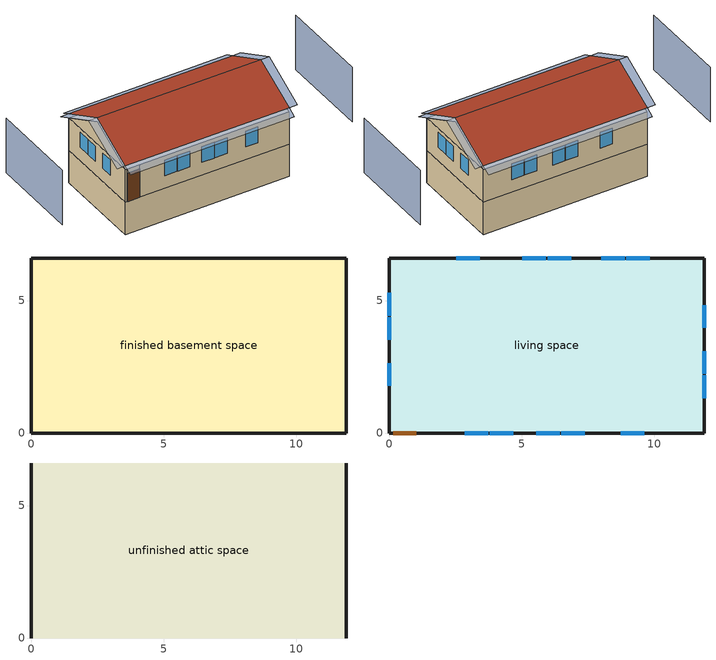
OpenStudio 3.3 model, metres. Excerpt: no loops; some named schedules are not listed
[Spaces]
finished basement space
 floor foundation (FloorFndGrndFinB): 0,0 0,6.6 11.89,6.6 11.89,0 z-2.44
 wall foundation (WallFndGrndFinB): 0,6.6 0,0 11.89,0 11.89,6.6 0,6.6 z-2.44:0
living space
 floor to finished basement space (FloorFinUninsFin): 0,0 0,6.6 11.89,6.6 11.89,0 z0
 wall outside (WallExtInsFin): 0,6.6 0,0 0.13,0 1.05,0 11.89,0 11.89,6.6 0,6.6 z0:2.44
 window (WindowConstruction): 2.84,0 3.73,0 / 3.79,0 4.67,0 / 5.55,0 6.44,0 / 6.5,0 7.38,0 / 8.74,0 9.62,0 / 9.83,6.6 8.95,6.6 / 8.88,6.6 8,6.6 / 6.86,6.6 5.97,6.6 / 5.91,6.6 5.03,6.6 / 3.41,6.6 2.53,6.6 z0.95:2.13; 0,5.28 0,4.43 / 0,4.37 0,3.52 / 0,2.63 0,1.78 / 11.89,1.32 11.89,2.17 / 11.89,2.23 11.89,3.08 / 11.89,3.98 11.89,4.83 z1:2.13
 door (Door): 0.15,0 1.02,0 z0:2.13
unfinished attic space
 floor to living space (FloorFinInsUnfinAttic): 0,6.6 11.89,6.6 11.89,0 0,0 z2.44
 wall outside (WallExtUninsUnfin): 0,3.3,4.09 0,6.6,2.44 0,0,2.44; 11.89,3.3,4.09 11.89,0,2.44 11.89,6.6,2.44
 roof outside (RoofUnfinInsExt): 11.89,3.3,4.39 0,3.3,4.39 0,0,2.74 11.89,0,2.74; 0,3.3,4.39 11.89,3.3,4.39 11.89,6.6,2.74 0,6.6,2.74
shading: -4.57,6.6 -4.57,0 / 16.46,0 16.46,6.6 z0:4.09; 11.89,3.98 11.89,4.83 / 0,5.28 0,4.43 / 0,4.37 0,3.52 / 11.89,1.32 11.89,2.17 / 0,2.63 0,1.78 / 11.89,2.23 11.89,3.08 z1:2.13; 8.74,0 9.62,0 / 3.79,0 4.67,0 / 2.84,0 3.73,0 / 9.83,6.6 8.95,6.6 / 6.86,6.6 5.97,6.6 / 8.88,6.6 8,6.6 / 5.91,6.6 5.03,6.6 / 6.5,0 7.38,0 / 3.41,6.6 2.53,6.6 / 5.55,0 6.44,0 z0.95:2.13; -0.61,6.6,2.74 -0.61,3.3,4.39 0,3.3,4.39 0,6.6,2.74; 12.5,3.3,4.39 12.5,6.6,2.74 11.89,6.6,2.74 11.89,3.3,4.39; 11.89,7.21,2.44 0,7.21,2.44 0,6.6,2.74 11.89,6.6,2.74; 12.5,0,2.74 12.5,3.3,4.39 11.89,3.3,4.39 11.89,0,2.74; -0.61,3.3,4.39 -0.61,0,2.74 0,0,2.74 0,3.3,4.39; 0,-0.61,2.44 11.89,-0.61,2.44 11.89,0,2.74 0,0,2.74
[Building]
Building 1: North Axis {deg}=45; Standards Number of Stories=2; Standards Number of Above Ground Stories=1; Standards Building Type=singlefamilydetached; Standards Number of Living Units=1
[Site]
Denver-Aurora-Buckley AFB: Latitude {deg}=39.72; Longitude {deg}=-104.75; Time Zone {hr}=-7; Elevation {m}=1726; Terrain=Suburbs
[ClimateZones]
Climate Zone Institution Name 1=Building America; Climate Zone Document Year 1=0; Climate Zone Value 1=Cold; Climate Zone Institution Name 2=ASHRAE; Climate Zone Document Name 2=ANSI/ASHRAE Standard 169; Climate Zone Document Year 2=2006; Climate Zone Value 2=3A; Climate Zone Institution Name 3=CEC; Climate Zone Document Name 3=California Climate Zone Descriptions; Climate Zone Document Year 3=1995
[Site:WaterMainsTemperature]
Calculation Method=Correlation; Annual Average Outdoor Air Temperature {C}=6.28566; Maximum Difference In Monthly Average Outdoor Air Temperatures {deltaC}=35.5063
[Site:GroundTemperature:Deep]
6.28566, 6.28566, 6.28566, 6.28566, 6.28566, 6.28566, 6.28566, 6.28566, 6.28566, 6.28566, 6.28566, 6.28566
[Material] Roughness=Rough
Name | Thickness {m} | Conductivity {W/m-K} | Density {kg/m3} | Specific Heat {J/kg-K} | Thermal Absorptance | Solar Absorptance | Visible Absorptance
Drywall 0.5 in. | 0.0127 | 0.160291 | 801 | 837.4 | 0.9 | 0.5 | 0.1
FloorUATrussandIns | 0.0889 | 0.0634876 | 50.7834 | 1165.1 | 0.9 | 0.5 | 0.9
FloorUAAdditionalCeilingIns | 0.050038 | 0.060696 | 16.02 | 1046.75
Asphalt Shingles, Medium | 0.009525 | 0.162714 | 1121.4 | 1465.45 | 0.91 | 0.85 | 0.85
RoofSheathing | 0.01905 | 0.115458 | 512.64 | 1214.23 | 0.82 | 0.3 | 0.3
RoofUARoofIns | 0.18415 | 8.02397 | 37.0049 | 1207.88 | 0.91 | 0.85 | 0.91
Aluminum, Light | 0.009525 | 0.0879925 | 174.618 | 1214.23 | 0.9 | 0.3 | 0.3
WallSheathing | 0.0127 | 0.115458 | 512.64 | 1214.23 | 0.82 | 0.3 | 0.3
WallStudAndCavity | 0.0889 | 0.0602102 | 162.403 | 1178.92 | 0.9 | 0.3 | 0.9
WallStudAndCavity 1 | 0.0889 | 0.393612 | 83.0341 | 1211.67 | 0.9 | 0.3 | 0.9
WallStudAndCavity 2 | 0.0889 | 0.397942 | 83.0341 | 1211.67 | 0.82 | 0.3 | 0.3
res furniture material finished basement space | 0.1524 | 0.115458 | 640.8 | 1214.23 | 0.9 | 0.6 | 0.1
Concrete 8.0 in. | 0.2032 | 1.803125 | 2242.8 | 837.4 | 0.9
Concrete 4.0 in. | 0.1016 | 1.803125 | 2242.8 | 837.4 | 0.9
FloorFinStudAndAirFloor | 0.1397 | 0.557395 | 67.691 | 1210.98 | 0.9 | 0.5 | 0.9
Wood Floor | 0.015875 | 0.115458 | 544.68 | 1214.23
Floor Covering | 0.0127 | 0.0433444 | 54.468 | 1339.84 | 0.9 | 0.9
DoorMaterial | 0.04445 | 0.0612267 | 512.64 | 1214.23 | 0.82 | 0.3 | 0.3
[Construction]
FloorFinInsUnfinAttic: Drywall 0.5 in., FloorUATrussandIns, FloorUAAdditionalCeilingIns
RoofUnfinInsExt: Asphalt Shingles, Medium, RoofSheathing, RoofUARoofIns
WallExtInsFin: Aluminum, Light, WallSheathing, WallStudAndCavity, Drywall 0.5 in.
WallExtUninsUnfin: Aluminum, Light, WallSheathing, WallStudAndCavity 1
WallIntFinUninsFin: WallStudAndCavity 2, Drywall 0.5 in.
res furniture construction finished basement space; res furniture construction living space: res furniture material finished basement space
WallFndGrndFinB: Concrete 8.0 in., Drywall 0.5 in.
FloorFndGrndFinB: Concrete 4.0 in.
FloorFinUninsFin: Drywall 0.5 in., FloorFinStudAndAirFloor, RoofSheathing, Wood Floor, Floor Covering
WindowConstruction: WindowMaterial
Door: DoorMaterial
[WindowMaterial:SimpleGlazingSystem]
WindowMaterial: U-Factor {W/m2-K}=2.15764; Solar Heat Gain Coefficient=0.44
[ThermalZone] Use Ideal Air Loads=No
Name | Thermostat
living zone | living zone temperature setpoint
unfinished attic zone
finished basement zone | finished basement zone temperature setpoint
[Sizing:Zone]
unfinished attic zone: Zone Cooling Design Supply Air Temperature Input Method=SupplyAirTemperature; Zone Cooling Design Supply Air Temperature {C}=14; Zone Cooling Design Supply Air Temperature Difference {deltaC}=11.11; Zone Heating Design Supply Air Temperature Input Method=SupplyAirTemperature; Zone Heating Design Supply Air Temperature {C}=40; Zone Heating Design Supply Air Temperature Difference {deltaC}=11.11; Zone Cooling Design Supply Air Humidity Ratio {kg-H2O/kg-air}=0.0085; Zone Heating Design Supply Air Humidity Ratio {kg-H2O/kg-air}=0.008; Cooling Design Air Flow Method=DesignDay; Heating Design Air Flow Method=DesignDay; Account for Dedicated Outdoor Air System=No; Dedicated Outdoor Air System Control Strategy=NeutralSupplyAir; Dedicated Outdoor Air Low Setpoint Temperature for Design {C}=autosize; Dedicated Outdoor Air High Setpoint Temperature for Design {C}=autosize
[Space]
Name | Space Type | Thermal Zone | Building Unit
living space | Space Type 1 | living zone | unit 1
unfinished attic space | Space Type 2 | unfinished attic zone
finished basement space | Space Type 3 | finished basement zone | unit 1
[SpaceType]
Name | Standards Space Type
Space Type 1 | living
Space Type 2 | unfinished attic
Space Type 3 | finished basement
[BuildingUnit]
unit 1: Building Unit Type=Residential
[External:File]
schedules.csv: File=schedules.csv
[People:Definition] Number of People Calculation Method=People; Number of People {people}=0.5; Fraction Radiant=0.319734; Sensible Heat Fraction=0.573; Carbon Dioxide Generation Rate {m3/s-W}=0; Enable ASHRAE 55 Comfort Warnings=No; Mean Radiant Temperature Calculation Type=ZoneAveraged
res occupants|living space; res occupants|finished basement space
[People] Number of People Schedule=occupants; Activity Level Schedule=res occupants activity schedule; Multiplier=1
Name | People Definition | Space or SpaceType
res occupants|living space | res occupants|living space | living space
res occupants|finished basement space | res occupants|finished basement space | finished basement space
[InternalMass:Definition] Design Level Calculation Method=SurfaceArea
Name | Construction | Surface Area {m2}
finished basement space Partition; living space Partition | WallIntFinUninsFin | 78.5031
res furniture mass finished basement space | res furniture construction finished basement space | 31.4012
res furniture mass living space | res furniture construction living space | 31.4012
[InternalMass] Multiplier=1
Name | Internal Mass Definition | Space or SpaceType
finished basement space Partition | finished basement space Partition | finished basement space
living space Partition | living space Partition | living space
res furniture mass finished basement space | res furniture mass finished basement space | finished basement space
res furniture mass living space | res furniture mass living space | living space
[Foundation:Kiva]
Foundation Kiva 1: Wall Height Above Grade {m}=0.2032; Wall Depth Below Slab {m}=0.2032
[Foundation:Kiva:Settings]
Soil Conductivity {W/m-K}=1.731; Soil Density {kg/m3}=1842.3; Soil Specific Heat {J/kg-K}=418.7; Ground Solar Absorptivity=0.9; Ground Thermal Absorptivity=0.9; Ground Surface Roughness {m}=0.03; Far-Field Width {m}=40; Deep-Ground Boundary Condition=ZeroFlux; Deep-Ground Depth {m}=40; Minimum Cell Dimension {m}=0.02; Maximum Cell Growth Coefficient=1.5; Simulation Timestep=Hourly
[SurfaceProperty:ExposedFoundationPerimeter]
Surface 12: Exposed Perimeter Calculation Method=TotalExposedPerimeter; Total Exposed Perimeter {m}=36.9824
[WaterUse:Equipment:Definition]
Name | Peak Flow Rate {m3/s} | Target Temperature Schedule
res shower | 0.000109251 | fixtures temperature schedule
res sink | 4.9116e-05 | fixtures temperature schedule
res bath | 0.00039969 | fixtures temperature schedule
res shower dist; res sink dist; res bath dist | 0 | fixtures temperature schedule
res cw | 7.45054e-06 | res cw temperature schedule
[WaterUse:Equipment] Space=living space
Name | Water Use Equipment Definition | Flow Rate Fraction Schedule
res shower | res shower | showers
res sink | res sink | sinks
res bath | res bath | baths
res shower dist | res shower dist | showers
res sink dist | res sink dist | sinks
res bath dist | res bath dist | baths
res cw | res cw | clothes_washer
[OtherEquipment:Definition] Design Level Calculation Method=EquipmentLevel
Name | Design Level {W} | Fraction Latent | Fraction Radiant | Fraction Lost
res shower | 3140.85 | 0.486891 | 0 | 0
res sink | 492.873 | 0.311263 | 0 | 0
res bath | 5889.32 | 0 | 0 | 0
res hot water distribution | 3566.97 | 0 | 0 | 0
res cd gas | 3613.91 | 0.05 | 0.06 | 0.85
res range gas | 3759.64 | 0.2 | 0.18 | 0.5
[OtherEquipment] Space or SpaceType=living space
Name | Other Equipment Definition | Schedule | Fuel Type
res shower | res shower | showers
res sink | res sink | sinks
res bath | res bath | baths
res hot water distribution | res hot water distribution | showers
res cd gas | res cd gas | clothes_dryer | NaturalGas
res range gas | res range gas | cooking_range | NaturalGas
[EnergyManagementSystem:Sensor]
Name | Output Variable or Output Meter Index Key | Output Variable or Output Meter
res_shower_vol | res shower | Water Use Equipment Hot Water Volume
res_shower_mixsp | fixtures temperature schedule | Schedule Value
res_nv_pb_s |  | Site Outdoor Air Barometric Pressure
res_af_vw_s |  | Site Wind Speed
res_nv_wt_s |  | Site Outdoor Air Humidity Ratio
res_nv_1_nva_s | res nv_1 avail schedule | Schedule Value
res_nv_1_sp_s | res nv_1 temp schedule | Schedule Value
res_ds_res_fur_gas_asys_fan_rtf_s | res fur gas htg supply fan | Fan Runtime Fraction
res_infil_1_range_sch_s | res mv_1 range exhaust schedule | Schedule Value
res_infil_1_bath_sch_s | res mv_1 bath exhaust schedule | Schedule Value
res_infil_1_dryer_sch_s | clothes_dryer_exhaust | Schedule Value
res_infil_1_wh_sch_s | Always On Discrete | Schedule Value
[EnergyManagementSystem:Program]
res_shower_sag: If res_shower_vol > 0; Set ShowerTime=SystemTimeStep; Else; Set ShowerTime=0; EndIf; If (res_shower_vol > 0) && (res_shower_mixsp > res_shower_tout); Set ShowerSag=SystemTimeStep; Set ShowerE=res_shower_vol*4141170*(res_shower_mixsp-res_shower_tout); Else; Set ShowerSag=0; Set ShowerE=0; EndIf
res_nv_1_program: Set Tdiff = res_af_1_tin_s-res_af_1_tt_s; Set dT = (@Abs Tdiff); Set pt = (@RhFnTdbWPb res_af_1_tt_s res_nv_wt_s res_nv_pb_s); Set NVA = 6427.879605074189; Set Cs = 8.963020389461627e-05; Set Cw = 0.00012070110544924465; Set MNV = 1.0634549053440001; Set MHR = 0.0115; Set MRH = 0.7; Set temp1 = (res_nv_1_nva_s*NVA); Set SGNV = temp1*((((Cs*dT)+(Cw*(res_af_vw_s^2)))^0.5)/1000); If (res_nv_wt_s<MHR) && (pt<MRH) && (res_af_1_tin_s>res_nv_1_sp_s); Set temp2 = (res_af_1_tin_s-res_nv_1_sp_s); Set NVadj1 = temp2/(res_af_1_tin_s-res_af_1_tt_s); Set NVadj2 = (@Min NVadj1 1); Set NVadj3 = (@Max NVadj2 0); Set NVadj = SGNV*NVadj3; Set res_nv_1_flow_act = (@Min NVadj MNV); Else; Set res_nv_1_flow_act = 0; EndIf
res_infil_1_program: Set p_m = 0.14; Set p_s = 0.22; Set s_m = 270; Set s_s = 370; Set z_m = 9.99744; Set z_s = 2.4384; Set f_t = (((s_m/z_m)^p_m)*((z_s/s_s)^p_s)); Set Tdiff = res_af_1_tin_s-res_af_1_tt_s; Set dT = @Abs Tdiff; Set c = 0.2524; Set Cs = 0.072; Set Cw = 0.1463; Set n = 0.65; Set sft = (f_t*0.86); Set temp1 = ((c*Cw)*((sft*res_af_vw_s)^(2*n)))^2; Set Qn = (((c*Cs*(dT^n))^2)+temp1)^0.5; Set Tdiff = res_af_1_tin_s-res_af_1_tt_s; Set QWHV = res_infil_1_wh_sch_s*0.0; Set Qrange = res_infil_1_range_sch_s*0.0472; Set Qdryer = res_infil_1_dryer_sch_s*0.0472; Set Qbath = res_infil_1_bath_sch_s*0.0236; Set QductsOut = 0; Set QductsIn = 0; Set Qout = Qrange+Qbath+Qdryer+QductsOut; Set Qin = QWHV+QductsIn; Set faneff_wh = 1; Set res_infil_1_house_fan_act = (QWHV*300)/faneff_wh*0; Set faneff_sp = 0.4719474432000001; Set res_infil_1_range_fan_act = (Qrange*300)/faneff_sp; Set res_infil_1_bath_fan_act = (Qbath*300)/faneff_sp; Set Qfan = (@Max Qout Qin); If Qfan > 0; Set Qavg = ((Qout + Qin) / 2.0); If ((@Abs (Qout - Qavg)) / Qavg) <= 0.1; Set phi = 1; Else; Set phi = (Qn / (Qn + Qfan)); EndIf; Set Qinf_adj = phi * Qn; Else; Set Qinf_adj = Qn; EndIf; Set res_infil_1_flow_act = Qfan + Qinf_adj
[EnergyManagementSystem:ProgramCallingManager]
res shower sag: EndOfSystemTimestepAfterHVACReporting; res_shower_sag
res af_1 program calling manager: BeginTimestepBeforePredictor; res_infil_1_program; res_nv_1_program
[EnergyManagementSystem:OutputVariable] Type of Data in Variable=Summed; Update Frequency=SystemTimestep; EMS Program or Subroutine=res_shower_sag
Name | EMS Variable | Units
Unmet Shower Energy|unit 1 | ShowerE | J
Unmet Shower Time|unit 1 | ShowerSag | hr
Shower Draw Time|unit 1 | ShowerTime | hr
[ThermostatSetpoint:DualSetpoint] Heating Setpoint Temperature Schedule=res heating setpoint; Cooling Setpoint Temperature Schedule=res cooling setpoint
finished basement zone temperature setpoint; living zone temperature setpoint
[ElectricEquipment:Definition] Design Level Calculation Method=EquipmentLevel
Name | Design Level {W} | Fraction Latent | Fraction Radiant | Fraction Lost
res ceil fan | 12.4367 | 0 | 0.558 | 0
res refrig | 71.9878 | 0 | 0 | 0
res cw | 539.326 | 0 | 0.48 | 0.2
res cd electric | 272.015 | 0 | 0.6 | 0
res range electric | 362.236 | 0.3 | 0.24 | 0.3
res misc plug loads|living space; res misc plug loads|finished basement space | 370.873 | 0.021 | 0.558 | 0.049
res freezer | 47.9573 | 0 | 0 | 0
res infil_1 house fan; res infil_1 range fan; res infil_1 bath fan | 0 | 0 | 0 | 1
[ElectricEquipment]
Name | Electric Equipment Definition | Space or SpaceType | Schedule
res ceil fan | res ceil fan | living space | ceiling_fan
res refrig | res refrig | living space | res refrig schedule
res cw | res cw | living space | clothes_washer_power
res cd electric | res cd electric | living space | clothes_dryer
res range electric | res range electric | living space | cooking_range
res misc plug loads|living space | res misc plug loads|living space | living space | plug_loads
res misc plug loads|finished basement space | res misc plug loads|finished basement space | finished basement space | plug_loads
res freezer | res freezer | finished basement space | res freezer schedule
res infil_1 house fan | res infil_1 house fan | living space | Always On Discrete
res infil_1 range fan | res infil_1 range fan | living space | Always On Discrete
res infil_1 bath fan | res infil_1 bath fan | living space | Always On Discrete
[Lights:Definition] Design Level Calculation Method=LightingLevel; Lighting Level {W}=133.471; Fraction Radiant=0.6; Fraction Visible=0.2; Return Air Fraction=0
res lighting interior living space; res lighting interior finished basement space
[Lights] Schedule=lighting_interior; Fraction Replaceable=1
Name | Lights Definition | Space or SpaceType
res lighting interior living space | res lighting interior living space | living space
res lighting interior finished basement space | res lighting interior finished basement space | finished basement space
[Exterior:Lights:Definition]
res lighting exterior: Design Level {W}=11.2783
[Exterior:Lights]
res lighting exterior: Exterior Lights Definition=res lighting exterior; Schedule=lighting_exterior
[SpaceInfiltration:EffectiveLeakageArea]
res infil|unfinished attic space: Space or SpaceType=unfinished attic space; Schedule=Always On Discrete; Effective Air Leakage Area {cm2}=2614.15; Stack Coefficient=0.000135919; Wind Coefficient=6.43021e-05
[SpaceInfiltration:DesignFlowRate] Space or SpaceType=living space; Schedule=Always On Discrete; Design Flow Rate Calculation Method=Flow/Space; Design Flow Rate {m3/s}=0
res nv_1 flow; res infil_1 flow
[EnergyManagementSystem:Actuator]
Name | Actuated Component | Actuated Component Type | Actuated Component Control Type
res_nv_1_flow_act | res nv_1 flow | Zone Infiltration | Air Exchange Flow Rate
res_infil_1_house_fan_act | res infil_1 house fan | ElectricEquipment | Electricity Rate
res_infil_1_range_fan_act | res infil_1 range fan | ElectricEquipment | Electricity Rate
res_infil_1_bath_fan_act | res infil_1 bath fan | ElectricEquipment | Electricity Rate
res_infil_1_flow_act | res infil_1 flow | Zone Infiltration | Air Exchange Flow Rate
[Schedule:File] External File=schedules.csv; Rows to Skip at Top=1; Number of Hours of Data=8760; Minutes per Item=15
Name | Column Number
occupants | 1
showers | 14
sinks | 15
baths | 13
ceiling_fan | 16
clothes_washer | 9
clothes_washer_power | 10
clothes_dryer | 11
cooking_range | 6
lighting_interior | 2
lighting_exterior | 3
plug_loads | 17
clothes_dryer_exhaust | 12
[Schedule:Constant]
Name | Value
res occupants activity schedule | 112.539
fixtures temperature schedule | 43.3333
Always On Discrete | 1
res cw temperature schedule | 52.666
[Schedule:Ruleset]
Name | Default Day Schedule | Summer Design Day Schedule | Winter Design Day Schedule
res heating setpoint | Schedule Day 6 | res heating setpoint summer design | res heating setpoint winter design
res cooling setpoint | Schedule Day 7 | res cooling setpoint summer design | res cooling setpoint winter design
res refrig schedule | Schedule Day 8 | res refrig schedule summer design | res refrig schedule winter design
res freezer schedule | Schedule Day 13 | res freezer schedule summer design | res freezer schedule winter design
res nv_1 temp schedule | Schedule Day 14
res nv_1 avail schedule | Schedule Day 15
res mv_1 range exhaust schedule | Schedule Day 18 | res mv_1 range exhaust schedule summer design | res mv_1 range exhaust schedule winter design
res mv_1 bath exhaust schedule | Schedule Day 19 | res mv_1 bath exhaust schedule summer design | res mv_1 bath exhaust schedule winter design
[Schedule:Day]
Schedule Day 6; Schedule Day 7; Schedule Day 8; res refrig schedule winter design; Schedule Day 13; res freezer schedule winter design: 24, 0, 0
res heating setpoint winter design; res cooling setpoint winter design: 24, 0, 21.1111
res heating setpoint summer design; res cooling setpoint summer design: 24, 0, 23.8889
res refrig schedule summer design; res freezer schedule summer design: 24, 0, 1
[Schedule:Rule] Apply Sunday=Yes; Apply Monday=Yes; Apply Tuesday=Yes; Apply Wednesday=Yes; Apply Thursday=Yes; Apply Friday=Yes; Apply Saturday=Yes; Date Specification Type=DateRange; Start Day=1
Name | Schedule Ruleset | Rule Order | Day Schedule | Start Month | End Month | End Day
res heating setpoint allday rule1 | res heating setpoint | 11 | res heating setpoint allday1 | 1 | 1 | 31
res heating setpoint allday rule2 | res heating setpoint | 10 | res heating setpoint allday2 | 2 | 2 | 28
res heating setpoint allday rule3 | res heating setpoint | 9 | res heating setpoint allday3 | 3 | 3 | 31
res heating setpoint allday rule4 | res heating setpoint | 8 | res heating setpoint allday4 | 4 | 4 | 30
res heating setpoint allday rule5 | res heating setpoint | 7 | res heating setpoint allday5 | 5 | 5 | 31
res heating setpoint allday rule6 | res heating setpoint | 6 | res heating setpoint allday6 | 6 | 6 | 30
res heating setpoint allday rule7 | res heating setpoint | 5 | res heating setpoint allday7 | 7 | 7 | 31
res heating setpoint allday rule8 | res heating setpoint | 4 | res heating setpoint allday8 | 8 | 8 | 31
res heating setpoint allday rule9 | res heating setpoint | 3 | res heating setpoint allday9 | 9 | 9 | 30
res heating setpoint allday rule10 | res heating setpoint | 2 | res heating setpoint allday10 | 10 | 10 | 31
res heating setpoint allday rule11 | res heating setpoint | 1 | res heating setpoint allday11 | 11 | 11 | 30
res heating setpoint allday rule12 | res heating setpoint | 0 | res heating setpoint allday12 | 12 | 12 | 31
res cooling setpoint allday rule1 | res cooling setpoint | 11 | res cooling setpoint allday1 | 1 | 1 | 31
res cooling setpoint allday rule2 | res cooling setpoint | 10 | res cooling setpoint allday2 | 2 | 2 | 28
res cooling setpoint allday rule3 | res cooling setpoint | 9 | res cooling setpoint allday3 | 3 | 3 | 31
res cooling setpoint allday rule4 | res cooling setpoint | 8 | res cooling setpoint allday4 | 4 | 4 | 30
res cooling setpoint allday rule5 | res cooling setpoint | 7 | res cooling setpoint allday5 | 5 | 5 | 31
res cooling setpoint allday rule6 | res cooling setpoint | 6 | res cooling setpoint allday6 | 6 | 6 | 30
res cooling setpoint allday rule7 | res cooling setpoint | 5 | res cooling setpoint allday7 | 7 | 7 | 31
res cooling setpoint allday rule8 | res cooling setpoint | 4 | res cooling setpoint allday8 | 8 | 8 | 31
res cooling setpoint allday rule9 | res cooling setpoint | 3 | res cooling setpoint allday9 | 9 | 9 | 30
res cooling setpoint allday rule10 | res cooling setpoint | 2 | res cooling setpoint allday10 | 10 | 10 | 31
res refrig schedule allday rule1 | res refrig schedule | 11 | res refrig schedule allday1 | 1 | 1 | 31
res refrig schedule allday rule2 | res refrig schedule | 10 | res refrig schedule allday2 | 2 | 2 | 28
res refrig schedule allday rule3 | res refrig schedule | 9 | res refrig schedule allday3 | 3 | 3 | 31
res refrig schedule allday rule4 | res refrig schedule | 8 | res refrig schedule allday4 | 4 | 4 | 30
res refrig schedule allday rule5 | res refrig schedule | 7 | res refrig schedule allday5 | 5 | 5 | 31
res refrig schedule allday rule6 | res refrig schedule | 6 | res refrig schedule allday6 | 6 | 6 | 30
res refrig schedule allday rule7 | res refrig schedule | 5 | res refrig schedule allday7 | 7 | 7 | 31
res refrig schedule allday rule8 | res refrig schedule | 4 | res refrig schedule allday8 | 8 | 8 | 31
res refrig schedule allday rule9 | res refrig schedule | 3 | res refrig schedule allday9 | 9 | 9 | 30
res refrig schedule allday rule10 | res refrig schedule | 2 | res refrig schedule allday10 | 10 | 10 | 31
res refrig schedule allday rule11 | res refrig schedule | 1 | res refrig schedule allday11 | 11 | 11 | 30
res refrig schedule allday rule12 | res refrig schedule | 0 | res refrig schedule allday12 | 12 | 12 | 31
res freezer schedule allday rule1 | res freezer schedule | 11 | res freezer schedule allday1 | 1 | 1 | 31
res freezer schedule allday rule2 | res freezer schedule | 10 | res freezer schedule allday2 | 2 | 2 | 28
res freezer schedule allday rule3 | res freezer schedule | 9 | res freezer schedule allday3 | 3 | 3 | 31
res freezer schedule allday rule4 | res freezer schedule | 8 | res freezer schedule allday4 | 4 | 4 | 30
res freezer schedule allday rule5 | res freezer schedule | 7 | res freezer schedule allday5 | 5 | 5 | 31
res freezer schedule allday rule6 | res freezer schedule | 6 | res freezer schedule allday6 | 6 | 6 | 30
res freezer schedule allday rule7 | res freezer schedule | 5 | res freezer schedule allday7 | 7 | 7 | 31
res freezer schedule allday rule8 | res freezer schedule | 4 | res freezer schedule allday8 | 8 | 8 | 31
res freezer schedule allday rule9 | res freezer schedule | 3 | res freezer schedule allday9 | 9 | 9 | 30
res freezer schedule allday rule10 | res freezer schedule | 2 | res freezer schedule allday10 | 10 | 10 | 31
res freezer schedule allday rule11 | res freezer schedule | 1 | res freezer schedule allday11 | 11 | 11 | 30
res freezer schedule allday rule12 | res freezer schedule | 0 | res freezer schedule allday12 | 12 | 12 | 31
